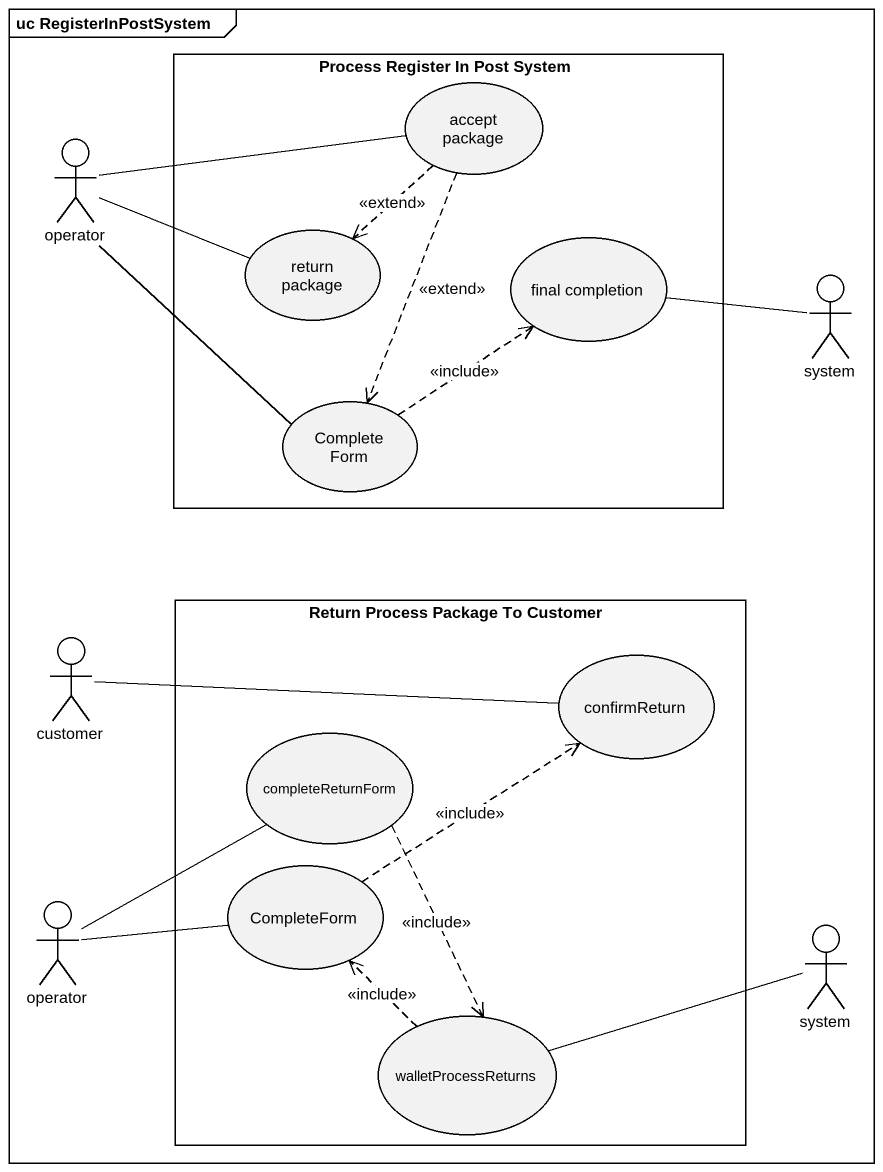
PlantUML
@startuml
mainframe uc RegisterInPostSystem
rectangle "Process Register In Post System" as Process_Register_In_Post {
  usecase "accept package" as accept_package
  usecase "return package" as return_package
  usecase "final completion" as final_completion
  usecase "Complete Form" as Complete_Form
}
actor operator
actor system
rectangle "Return Process Package To Customer" as Return_Process_Package_To {
  usecase confirmReturn
  usecase completeReturnForm
  usecase CompleteForm
  usecase walletProcessReturns
}
actor customer
actor "operator" as operator_2
actor "system" as system_2
operator -right- accept_package
operator -right- return_package
operator -- Complete_Form
accept_package ..> return_package : <<extend>>
accept_package ..> Complete_Form : <<extend>>
system -left- final_completion
Complete_Form .up.> final_completion : <<include>>
customer -right- confirmReturn
completeReturnForm ..> walletProcessReturns : <<include>>
CompleteForm .up.> confirmReturn : <<include>>
operator_2 -up- completeReturnForm
operator_2 -right- CompleteForm
system_2 -left- walletProcessReturns
walletProcessReturns .up.> CompleteForm : <<include>>
@enduml
